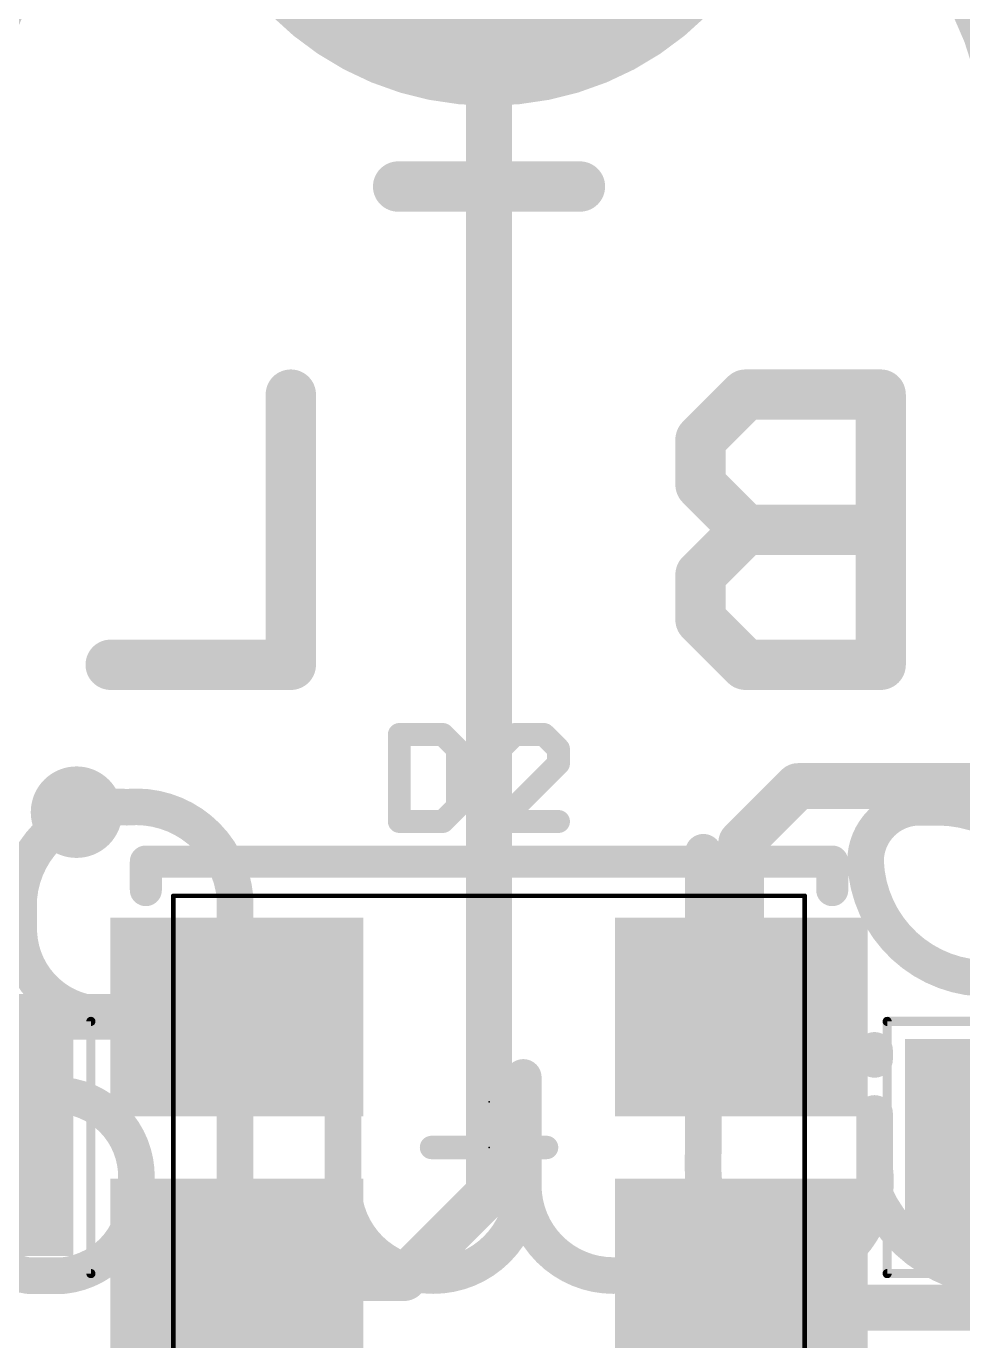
# Model space of a CAD drawing. Extents: x -39 to 92, y -66 to 29.
# Drawn here: x 8.44 to 13.64, y 9.93 to 17.22 of the extents above; entities that cross this region are included whole.
import ezdxf

# ---------------------------------------------------------------- set-up
doc = ezdxf.new("R2010")
doc.units = 0
for name, color, linetype in [('1', 12, 'CONTINUOUS'), ('17', 110, 'CONTINUOUS'), ('20', 53, 'CONTINUOUS'), ('21', 41, 'CONTINUOUS'), ('22', 40, 'CONTINUOUS'), ('23', 53, 'CONTINUOUS'), ('24', 53, 'CONTINUOUS'), ('25', 253, 'CONTINUOUS'), ('29', 40, 'CONTINUOUS'), ('39', 12, 'CONTINUOUS'), ('47', 4, 'CONTINUOUS'), ('51', 53, 'CONTINUOUS')]:
    doc.layers.add(name, color=color, linetype=linetype)

# ---------------------------------------------------------------- blocks, each defined once
blk = doc.blocks.new('RECT')
blk.add_solid([(-0.5, -0.5), (0.5, -0.5), (-0.5, 0.5), (0.5, 0.5)])
blk = doc.blocks.new('ROUNDP')
at = {"const_width": 0.5}
blk.add_lwpolyline([(0, -0.25, 1), (0, 0.25, 1), (0, -0.25)], format="xyb", dxfattribs=at)

msp = doc.modelspace()

# ---------------------------------------------------------------- linework, layer by layer
at = {"layer": '1', "const_width": 0.254}
for points in [[(11.0109, 10.7442), (11.0109, 18.4912)], [(12.7254, 13.0048), (12.4109, 12.6903)], [(14.5542, 13.0048), (12.7254, 13.0048)], [(12.4109, 12.6903), (12.4109, 11.7232)], [(9.6109, 11.7232), (8.1799, 11.7232)], [(10.5399, 10.2732), (11.0109, 10.7442)], [(9.6109, 10.2732), (10.5399, 10.2732)], [(12.4109, 10.2732), (12.5749, 10.1092)], [(12.5749, 10.1092), (13.8049, 10.1092)]]:
    msp.add_lwpolyline(points, dxfattribs=at)
at = {"layer": '1', "const_width": 0.127}
for points in [[(12.7254, 13.0683, 1), (12.7254, 12.9413)], [(12.7703, 12.9599, 1), (12.6805, 13.0497)], [(12.4744, 12.6903, 1), (12.3474, 12.6903)], [(12.366, 12.7352, 1), (12.4558, 12.6454)], [(9.6109, 11.6597, 1), (9.6109, 11.7867)], [(12.3474, 11.7232, 1), (12.4744, 11.7232)], [(10.9474, 10.7442, 1), (11.0744, 10.7442)], [(11.0558, 10.6993, 1), (10.966, 10.7891)], [(9.6109, 10.3367, 1), (9.6109, 10.2097)], [(10.495, 10.3181, 1), (10.5848, 10.2283)], [(10.5399, 10.2097, 1), (10.5399, 10.3367)], [(12.4558, 10.3181, 1), (12.366, 10.2283)], [(12.5749, 10.1727, 1), (12.5749, 10.0457)], [(12.53, 10.0643, 1), (12.6198, 10.1541)]]:
    msp.add_lwpolyline(points, format="xyb", dxfattribs=at)
at = {"layer": '20', "const_width": 0.2032}
msp.add_lwpolyline([(11.0109, 0.9982, 1), (11.0109, 20.9982, 1), (11.0109, 0.9982)], format="xyb", dxfattribs=at)
at = {"layer": '21'}
for points, const_width in [([(10.5156, 16.3328), (11.5155, 16.3328)], 0.2794), ([(9.1059, 12.5857), (12.9159, 12.5857)], 0.1778), ([(9.1059, 12.4269), (9.1059, 12.5857)], 0.1778), ([(12.9159, 12.5857), (12.9159, 12.4269)], 0.1778)]:
    msp.add_lwpolyline(points, dxfattribs=dict(at, const_width=const_width))
for points, const_width in [([(10.5156, 16.4027, 1), (10.5156, 16.263)], 0.1397), ([(11.5155, 16.263, 1), (11.5155, 16.4027)], 0.1397), ([(8.7211, 12.7327, 1), (8.7211, 12.9867, 1), (8.7211, 12.7327)], 0.254), ([(9.1059, 12.6302, 1), (9.1059, 12.5413)], 0.0889), ([(9.1503, 12.5857, 1), (9.0615, 12.5857)], 0.0889), ([(12.9604, 12.5857, 1), (12.8715, 12.5857)], 0.0889), ([(12.9159, 12.5413, 1), (12.9159, 12.6302)], 0.0889), ([(9.0615, 12.4269, 1), (9.1503, 12.4269)], 0.0889), ([(12.8715, 12.4269, 1), (12.9604, 12.4269)], 0.0889)]:
    msp.add_lwpolyline(points, format="xyb", dxfattribs=dict(at, const_width=const_width))
at = {"layer": '22'}
for points, const_width in [([(11.5062, 16.3328), (10.5063, 16.3328)], 0.2794), ([(9.9106, 15.1778), (9.9106, 13.6779)], 0.2794), ([(12.4349, 15.1778), (12.185, 14.9278)], 0.2794), ([(13.1849, 15.1778), (12.4349, 15.1778)], 0.2794), ([(13.1849, 13.6779), (13.1849, 15.1778)], 0.2794), ([(12.185, 14.9278), (12.185, 14.6778)], 0.2794), ([(12.185, 14.6778), (12.4349, 14.4278)], 0.2794), ([(12.4349, 14.4278), (12.185, 14.1779)], 0.2794), ([(13.1849, 14.4278), (12.4349, 14.4278)], 0.2794), ([(12.185, 14.1779), (12.185, 13.9279)], 0.2794), ([(12.185, 13.9279), (12.4349, 13.6779)], 0.2794), ([(9.9106, 13.6779), (8.9107, 13.6779)], 0.2794), ([(12.4349, 13.6779), (13.1849, 13.6779)], 0.2794), ([(13.5009, 12.8872), (13.4009, 12.8872)], 0.2032), ([(12.2009, 10.9872), (12.2009, 12.6372)], 0.2032), ([(8.4009, 12.3872), (8.4009, 12.1872)], 0.2032), ([(9.6009, 10.2872), (9.6009, 12.3872)], 0.2032), ([(8.9009, 11.7372), (9.2009, 11.7372)], 0.2032), ([(13.1509, 11.4872), (13.1509, 11.5372)], 0.2032), ([(10.2009, 10.7872), (10.2009, 11.3872)], 0.2032), ([(11.2009, 10.7872), (11.2009, 11.3872)], 0.2032), ([(8.6509, 11.2872), (8.5509, 11.2872)], 0.2032), ([(13.1509, 10.8872), (13.1509, 11.1872)], 0.2032), ([(13.1509, 10.8872), (13.1509, 10.7372)], 0.2032), ([(10.2009, 9.9872), (10.2009, 10.7872)], 0.2032), ([(12.2009, 10.7872), (12.2009, 10.8372)], 0.2032), ([(8.4509, 10.2872), (8.6509, 10.2872)], 0.2032)]:
    msp.add_lwpolyline(points, dxfattribs=dict(at, const_width=const_width))
for points, const_width in [([(10.5063, 16.4027, 1), (10.5063, 16.263)], 0.1397), ([(11.5062, 16.263, 1), (11.5062, 16.4027)], 0.1397), ([(9.9804, 15.1778, 1), (9.8407, 15.1778)], 0.1397), ([(12.4349, 15.2476, 1), (12.4349, 15.1079)], 0.1397), ([(12.4843, 15.1284, 1), (12.3856, 15.2272)], 0.1397), ([(13.2547, 15.1778, 1), (13.115, 15.1778)], 0.1397), ([(13.1849, 15.1079, 1), (13.1849, 15.2476)], 0.1397), ([(12.2548, 14.9278, 1), (12.1151, 14.9278)], 0.1397), ([(12.1356, 14.9772, 1), (12.2344, 14.8784)], 0.1397), ([(12.2344, 14.7272, 1), (12.1356, 14.6284)], 0.1397), ([(12.1151, 14.6778, 1), (12.2548, 14.6778)], 0.1397), ([(12.4349, 14.4977, 1), (12.4349, 14.358)], 0.1397), ([(12.4843, 14.3784, 1), (12.3856, 14.4772)], 0.1397), ([(12.3856, 14.3784, 1), (12.4843, 14.4772)], 0.1397), ([(13.1849, 14.358, 1), (13.1849, 14.4977)], 0.1397), ([(12.2548, 14.1779, 1), (12.1151, 14.1779)], 0.1397), ([(12.1356, 14.2273, 1), (12.2344, 14.1285)], 0.1397), ([(12.2344, 13.9773, 1), (12.1356, 13.8785)], 0.1397), ([(12.1151, 13.9279, 1), (12.2548, 13.9279)], 0.1397), ([(8.9107, 13.7478, 1), (8.9107, 13.6081)], 0.1397), ([(9.9106, 13.6081, 1), (9.9106, 13.7478)], 0.1397), ([(12.4349, 13.7478, 1), (12.4349, 13.6081)], 0.1397), ([(12.3856, 13.6285, 1), (12.4843, 13.7273)], 0.1397), ([(13.1849, 13.6081, 1), (13.1849, 13.7478)], 0.1397), ([(9.8407, 13.6779, 1), (9.9804, 13.6779)], 0.1397), ([(13.115, 13.6779, 1), (13.2547, 13.6779)], 0.1397), ([(9.0009, 12.8872, 0.4141), (8.4009, 12.3872)], 0.2032), ([(9.6009, 12.3872, 0.4142), (9.0009, 12.8872)], 0.2032), ([(13.4009, 12.8872, 0.4142), (13.1009, 12.5872)], 0.2032), ([(13.4009, 12.938, 1), (13.4009, 12.8364)], 0.1016), ([(13.4009, 12.8364, 1), (13.4009, 12.938)], 0.1016), ([(14.2009, 12.1872, 0.4142), (13.5009, 12.8872)], 0.2032), ([(13.5009, 12.938, 1), (13.5009, 12.8364)], 0.1016), ([(13.5009, 12.8364, 1), (13.5009, 12.938)], 0.1016), ([(8.9963, 12.9378, 1), (9.0055, 12.8366)], 0.1016), ([(8.9963, 12.8366, 1), (9.0055, 12.9378)], 0.1016), ([(12.2517, 12.6372, 1), (12.1501, 12.6372)], 0.1016), ([(13.1009, 12.5872, 0.4142), (13.8009, 11.9372)], 0.2032), ([(13.1517, 12.5891, 1), (13.0501, 12.5853)], 0.1016), ([(13.0501, 12.5872, 1), (13.1517, 12.5872)], 0.1016), ([(8.4517, 12.3872, 1), (8.3501, 12.3872)], 0.1016), ([(9.6517, 12.3872, 1), (9.5501, 12.3872)], 0.1016), ([(8.3503, 12.3918, 1), (8.4515, 12.3826)], 0.1016), ([(9.5503, 12.3826, 1), (9.6515, 12.3918)], 0.1016), ([(8.4009, 12.1872, 0.4141), (8.9009, 11.7372)], 0.2032), ([(8.4516, 12.1899, 1), (8.3502, 12.1845)], 0.1016), ([(8.3501, 12.1872, 1), (8.4517, 12.1872)], 0.1016), ([(8.9009, 11.788, 1), (8.9009, 11.6864)], 0.1016), ([(8.9036, 11.6865, 1), (8.8982, 11.7879)], 0.1016), ([(9.2009, 11.6864, 1), (9.2009, 11.788)], 0.1016), ([(13.2017, 11.5372, 1), (13.1001, 11.5372)], 0.1016), ([(13.1001, 11.4872, 1), (13.2017, 11.4872)], 0.1016), ([(10.2517, 11.3872, 1), (10.1501, 11.3872)], 0.1016), ([(11.2517, 11.3872, 1), (11.1501, 11.3872)], 0.1016), ([(8.5509, 11.2872, 0.4142), (8.1509, 10.8872)], 0.2032), ([(8.5509, 11.338, 1), (8.5509, 11.2364)], 0.1016), ([(8.5509, 11.2364, 1), (8.5509, 11.338)], 0.1016), ([(9.0509, 10.7872, 0.4142), (8.6509, 11.2872)], 0.2032), ([(8.6565, 11.3377, 1), (8.6453, 11.2367)], 0.1016), ([(8.6509, 11.2364, 1), (8.6509, 11.338)], 0.1016), ([(13.2017, 11.1872, 1), (13.1001, 11.1872)], 0.1016), ([(12.2009, 10.9872, 0.0384), (12.2009, 10.8372)], 0.2032), ([(12.1501, 10.9872, 1), (12.2517, 10.9872)], 0.1016), ([(12.2516, 10.9833, 1), (12.1502, 10.9911)], 0.1016), ([(12.7009, 10.2872, 0.4142), (13.1509, 10.8872)], 0.2032), ([(13.2017, 10.8872, 1), (13.1001, 10.8872)], 0.1016), ([(13.2012, 10.8944, 1), (13.1006, 10.88)], 0.1016), ([(8.6509, 10.2872, 0.4142), (9.0509, 10.7872)], 0.2032), ([(9.1014, 10.7928, 1), (9.0004, 10.7816)], 0.1016), ([(10.2009, 10.7872, 0.4142), (10.7009, 10.2872)], 0.2032), ([(10.2517, 10.7872, 1), (10.1501, 10.7872)], 0.1016), ([(10.2517, 10.7872, 1), (10.1501, 10.7872)], 0.1016), ([(10.7009, 10.2872, 0.4142), (11.2009, 10.7872)], 0.2032), ([(11.2009, 10.7872, 0.4142), (11.7009, 10.2872)], 0.2032), ([(11.2517, 10.7872, 1), (11.1501, 10.7872)], 0.1016), ([(11.2517, 10.7872, 1), (11.1501, 10.7872)], 0.1016), ([(11.7009, 10.2872, 0.4142), (12.2009, 10.7872)], 0.2032), ([(12.2009, 10.8372, 0.37), (12.7009, 10.2872)], 0.2032), ([(12.2517, 10.8387, 1), (12.1501, 10.8357)], 0.1016), ([(12.2517, 10.8372, 1), (12.1501, 10.8372)], 0.1016), ([(12.2517, 10.7872, 1), (12.1501, 10.7872)], 0.1016), ([(12.1502, 10.8333, 1), (12.2516, 10.8411)], 0.1016), ([(13.1001, 10.8872, 1), (13.2017, 10.8872)], 0.1016), ([(9.0004, 10.7928, 1), (9.1014, 10.7816)], 0.1016), ([(10.1501, 10.7872, 1), (10.2517, 10.7872)], 0.1016), ([(11.1501, 10.7872, 1), (11.2517, 10.7872)], 0.1016), ([(12.1501, 10.7872, 1), (12.2517, 10.7872)], 0.1016), ([(13.1509, 10.7372, 0.4142), (14.2009, 10.3372)], 0.2032), ([(13.1973, 10.758, 1), (13.1045, 10.7164)], 0.1016), ([(8.1509, 10.6872, 0.4142), (8.4509, 10.2872)], 0.2032), ([(13.1001, 10.7372, 1), (13.2017, 10.7372)], 0.1016), ([(8.4509, 10.338, 1), (8.4509, 10.2364)], 0.1016), ([(8.4437, 10.2369, 1), (8.4581, 10.3375)], 0.1016), ([(8.6453, 10.3377, 1), (8.6565, 10.2367)], 0.1016), ([(8.6509, 10.2364, 1), (8.6509, 10.338)], 0.1016), ([(10.7009, 10.338, 1), (10.7009, 10.2364)], 0.1016), ([(10.7009, 10.2364, 1), (10.7009, 10.338)], 0.1016), ([(11.7009, 10.338, 1), (11.7009, 10.2364)], 0.1016), ([(11.7009, 10.2364, 1), (11.7009, 10.338)], 0.1016), ([(12.6937, 10.3375, 1), (12.7081, 10.2369)], 0.1016), ([(12.6946, 10.2368, 1), (12.7072, 10.3376)], 0.1016), ([(9.5501, 10.2872, 1), (9.6517, 10.2872)], 0.1016), ([(10.2009, 9.9872, 0.4142), (11.5009, 8.6872)], 0.2032), ([(10.2517, 9.9872, 1), (10.1501, 9.9872)], 0.1016), ([(10.1501, 9.9872, 1), (10.2517, 9.9872)], 0.1016)]:
    msp.add_lwpolyline(points, format="xyb", dxfattribs=dict(at, const_width=const_width))
at = {"layer": '23'}
msp.add_point((11.0109, 10.9982), dxfattribs=at)
at = {"layer": '24'}
msp.add_point((11.0109, 11.2522), dxfattribs=at)
at = {"layer": '25', "const_width": 0.0635}
for points in [[(10.5448, 13.291, 1), (10.4813, 13.291)], [(10.5131, 13.3227, 1), (10.5131, 13.2592)], [(10.777, 13.3134, 1), (10.7321, 13.2685)], [(10.7546, 13.2592, 1), (10.7546, 13.3227)], [(11.1549, 13.3227, 1), (11.1549, 13.2592)], [(11.1774, 13.2685, 1), (11.1324, 13.3134)], [(11.3384, 13.3134, 1), (11.2935, 13.2685)], [(11.3159, 13.2592, 1), (11.3159, 13.3227)], [(10.8668, 13.2105, 1), (10.8033, 13.2105)], [(10.8126, 13.188, 1), (10.8575, 13.2329)], [(11.0519, 13.2329, 1), (11.0969, 13.188)], [(11.4282, 13.2105, 1), (11.3647, 13.2105)], [(11.374, 13.188, 1), (11.4189, 13.2329)], [(11.3647, 13.13, 1), (11.4282, 13.13)], [(11.4189, 13.1075, 1), (11.374, 13.1524)], [(10.8033, 12.8885, 1), (10.8668, 12.8885)], [(10.8575, 12.866, 1), (10.8126, 12.9109)], [(10.5131, 12.8397, 1), (10.5131, 12.7762)], [(10.7321, 12.8304, 1), (10.777, 12.7855)], [(10.7546, 12.7762, 1), (10.7546, 12.8397)], [(11.0744, 12.8397, 1), (11.0744, 12.7762)], [(11.0519, 12.8304, 1), (11.0969, 12.7855)], [(11.3964, 12.7762, 1), (11.3964, 12.8397)], [(10.4813, 12.8079, 1), (10.5448, 12.8079)]]:
    msp.add_lwpolyline(points, format="xyb", dxfattribs=at)
at = {"layer": '25', "const_width": 0.127}
for points in [[(10.5131, 13.291), (10.5131, 12.8079)], [(10.7546, 13.291), (10.5131, 13.291)], [(10.8351, 13.2105), (10.7546, 13.291)], [(11.1549, 13.291), (11.0744, 13.2105)], [(11.3159, 13.291), (11.1549, 13.291)], [(11.3964, 13.2105), (11.3159, 13.291)], [(10.8351, 12.8885), (10.8351, 13.2105)], [(11.3964, 13.13), (11.3964, 13.2105)], [(11.0744, 12.8079), (11.3964, 13.13)], [(10.7546, 12.8079), (10.8351, 12.8885)], [(10.5131, 12.8079), (10.7546, 12.8079)], [(11.3964, 12.8079), (11.0744, 12.8079)]]:
    msp.add_lwpolyline(points, dxfattribs=at)
at = {"layer": '29', "const_width": 0.2032}
msp.add_lwpolyline([(13.9309, 16.0582, 1.0308), (8.0809, 16.0482)], format="xyb", dxfattribs=at)
at = {"layer": '39', "const_width": 0.0508}
for points in [[(5.6009, 11.6982), (8.8009, 11.6982)], [(8.8009, 11.6982), (8.8009, 10.2982)], [(13.2209, 10.2982), (13.2209, 11.6982)], [(13.2209, 11.6982), (16.4209, 11.6982)], [(8.8009, 10.2982), (5.6009, 10.2982)], [(16.4209, 10.2982), (13.2209, 10.2982)]]:
    msp.add_lwpolyline(points, dxfattribs=at)
at = {"layer": '39', "const_width": 0.0254}
for points in [[(8.8136, 11.6982, 1), (8.7882, 11.6982)], [(8.8009, 11.6855, 1), (8.8009, 11.7109)], [(13.2336, 11.6982, 1), (13.2082, 11.6982)], [(13.2209, 11.7109, 1), (13.2209, 11.6855)], [(8.7882, 10.2982, 1), (8.8136, 10.2982)], [(8.8009, 10.2855, 1), (8.8009, 10.3109)], [(13.2209, 10.3109, 1), (13.2209, 10.2855)], [(13.2082, 10.2982, 1), (13.2336, 10.2982)]]:
    msp.add_lwpolyline(points, format="xyb", dxfattribs=at)
at = {"layer": '47', "const_width": 0.13}
for points in [[(11.0109, 10.679), (11.0109, 11.3174)], [(10.6917, 10.9982), (11.3301, 10.9982)]]:
    msp.add_lwpolyline(points, dxfattribs=at)
at = {"layer": '47', "const_width": 0.065}
for points in [[(11.0434, 11.3174, 1), (10.9784, 11.3174)], [(10.6917, 11.0307, 1), (10.6917, 10.9657)], [(11.3301, 10.9657, 1), (11.3301, 11.0307)], [(10.9784, 10.679, 1), (11.0434, 10.679)]]:
    msp.add_lwpolyline(points, format="xyb", dxfattribs=at)
at = {"layer": '51', "const_width": 0.0127}
for points in [[(9.2583, 12.4016, 1), (9.2583, 12.3889)], [(9.2646, 12.3952, 1), (9.252, 12.3952)], [(12.7698, 12.3952, 1), (12.7572, 12.3952)], [(12.7635, 12.3889, 1), (12.7635, 12.4016)]]:
    msp.add_lwpolyline(points, format="xyb", dxfattribs=at)
at = {"layer": '51', "const_width": 0.0254}
for points in [[(9.2583, 12.3952), (12.7635, 12.3952)], [(9.2583, 12.3952), (9.2583, 9.6012)], [(12.7635, 9.6012), (12.7635, 12.3952)]]:
    msp.add_lwpolyline(points, dxfattribs=at)

# ---------------------------------------------------------------- block references
at = {"layer": '1', "xscale": 1.2, "yscale": 0.9}
for p in [(9.6109, 11.7232), (12.4109, 11.7232), (9.6109, 10.2732), (12.4109, 10.2732)]:
    msp.add_blockref('RECT', p, dxfattribs=at)
at = {"layer": '1', "xscale": 1.1}
msp.add_blockref('RECT', (8.0509, 10.9982), dxfattribs=at)
at = {"layer": '1', "xscale": 1.1, "rotation": 180}
msp.add_blockref('RECT', (13.9709, 10.9982), dxfattribs=at)
at = {"layer": '17', "xscale": 3.216, "yscale": 3.216, "rotation": 270}
msp.add_blockref('ROUNDP', (11.0109, 18.4912), dxfattribs=at)
msp.add_blockref('ROUNDP', (11.0109, 18.4912), dxfattribs=at)
at = {"layer": '29'}
for name, p, xscale, yscale, rotation in [('ROUNDP', (11.0109, 18.4912), 3.4192, 3.4192, 270), ('RECT', (13.9709, 10.9982), 1.3032, 1.2032, 180)]:
    msp.add_blockref(name, p, dxfattribs=dict(at, xscale=xscale, yscale=yscale, rotation=rotation))
for p, xscale, yscale in [((9.6109, 11.7232), 1.4032, 1.1032), ((12.4109, 11.7232), 1.4032, 1.1032), ((8.0509, 10.9982), 1.3032, 1.2032), ((9.6109, 10.2732), 1.4032, 1.1032), ((12.4109, 10.2732), 1.4032, 1.1032)]:
    msp.add_blockref('RECT', p, dxfattribs=dict(at, xscale=xscale, yscale=yscale))

doc.saveas('drawing.dxf')
